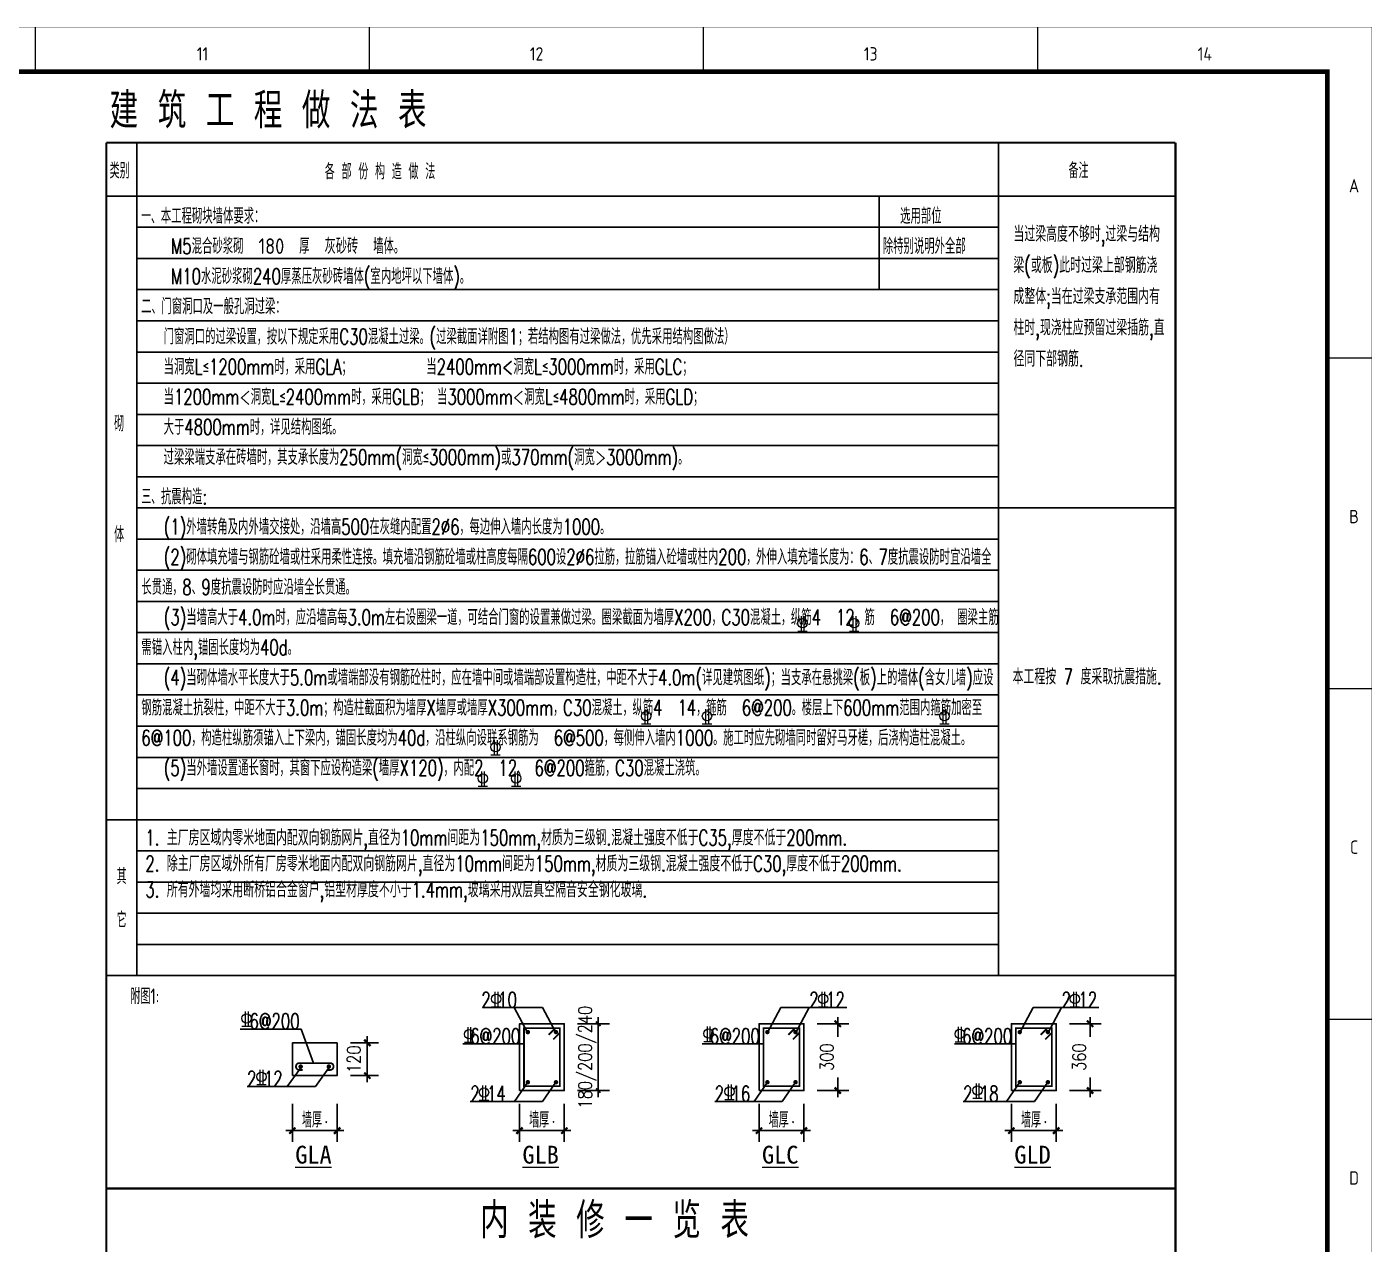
# Model space of a CAD drawing. Extents: x 238398 to 585159, y -66832 to 191741.
# Drawn here: x 439743 to 469939, y 164394 to 191721 of the extents above; entities that cross this region are included whole.
import ezdxf
from ezdxf.enums import TextEntityAlignment as Align

# ---------------------------------------------------------------- set-up
doc = ezdxf.new("R2010")
doc.units = 0
doc.header["$LTSCALE"] = 1000
doc.header["$MEASUREMENT"] = 0
doc.layers.add('PUB_DIM', color=76, linetype='Continuous')
doc.layers.add('工程做法表', color=251, linetype='Continuous')
doc.layers.add('PUB_TEXT', color=7, linetype='Continuous', lineweight=20)
doc.styles.add('BIGFONT', font='gbenor.shx', dxfattribs={"bigfont": 'gbcbig.shx'})
doc.styles.add('DIM_FONT', font='SIMPLEX.shx', dxfattribs={"width": 0.8})
doc.styles.add('HZ', font='geditxt.shx', dxfattribs={"width": 0.75, "bigfont": 'hzfs_1.shx'})
doc.styles.add('ST', font='', dxfattribs={"width": 0.8})
doc.styles.get("Standard").update_dxf_attribs({"font": 'gbenor.shx', "bigfont": 'gbcbig.shx'})
doc.styles.add('TK', font='GEDITXT.SHX', dxfattribs={"width": 0.85, "height": 3.5, "bigfont": 'hztxt1.shx'})
doc.styles.get('ST').set_extended_font_data('SimSun')
doc.dimstyles.new('DIMN', dxfattribs={"dimtxt": 300, "dimasz": 1, "dimexe": 250, "dimexo": 300, "dimgap": 150, "dimtad": 1, "dimdec": 0, "dimzin": 0, "dimdsep": 46, "dimtxsty": 'DIM_FONT', "dimblk": '_DIMX', "dimcen": 0.09, "dimclrt": 7, "dimadec": 0, "dimazin": 0, "dimtfac": 1, "dimtdec": 0, "dimtix": 1, "dimtmove": 2, "dimatfit": 3, "dimldrblk": '_DIMX', "dimfxl": 1, "dimtolj": 1, "dimtzin": 0, "dimarcsym": 0})

# ---------------------------------------------------------------- blocks, each defined once
blk = doc.blocks.new('GEDI_WK_A11')
at = {"color": 3}
for p, q in [((750, 584), (750, 594)), ((825, 584), (825, 594)), ((900, 584), (900, 594)), ((975, 584), (975, 594)), ((1040, 519.75), (1050, 519.75)), ((1040, 445.5), (1050, 445.5)), ((1040, 371.25), (1050, 371.25))]:
    blk.add_line(p, q, dxfattribs=at)
for points, const_width in [([(0, 0), (1050, 0), (1050, 594), (0, 594)], 0.1), ([(25, 10), (1040, 10), (1040, 584), (25, 584)], 1)]:
    blk.add_lwpolyline(points, close=True, dxfattribs=dict(at, const_width=const_width))
for s, p in [('11', (787.5, 588)), ('12', (862.5, 588)), ('13', (937.5, 588)), ('14', (1012.5, 588))]:
    blk.add_text(s, height=3, dxfattribs=at).set_placement(p, align=Align.MIDDLE)
for s, p in [('A', (1046, 556.88)), ('B', (1046, 482.62)), ('C', (1046, 408.38)), ('D', (1046, 334.12))]:
    blk.add_text(s, height=3, dxfattribs=at).set_placement(p, align=Align.CENTER)
blk = doc.blocks.new('A$C7DF8697A')
blk.add_blockref('GEDI_WK_A11', (0, 0))
at = {"style": 'TK', "width": 0.85}
for tag, height, p in [('PROJECTNAME', 4.75, (985, 44)), ('PHASE', 4, (1027, 44)), ('DRAWINGNAME', 4.75, (995, 31))]:
    blk.add_attdef(tag, text='', height=height, dxfattribs=at).set_placement(p, align=Align.MIDDLE_CENTER)
for tag, p, height in [('APPROVE', (872, 32.75), 3.5), ('DESIGN', (917, 32.75), 3.5), ('REVIEW1', (872, 25.75), 3.5), ('DRAW', (917, 25.75), 3.5), ('REVIEW2', (872, 18.75), 3.5), ('PROPORTION', (917, 18.75), 3.5), ('DRAWINGNUMBER', (967, 18.5), 4), ('CHECK', (872, 11.75), 3.5), ('DATE', (917, 11.75), 3.5), ('VERSION', (1033, 11.75), 3.5)]:
    blk.add_attdef(tag, p, '', height=height, dxfattribs=at)
blk = doc.blocks.new('_DIMX')
blk.add_line((-150, 0), (150, 0))
at = {"const_width": 50}
blk.add_lwpolyline([(-70, -70), (70, 70)], dxfattribs=at)
blk = doc.blocks.new('*D59')
at = {"layer": 'Defpoints', "color": 0, "transparency": 16777216}
for p in [(446707, 168912), (446707, 168176), (447384, 168176)]:
    blk.add_point(p, dxfattribs=at)
at = {"layer": 'PUB_DIM', "color": 0, "lineweight": -2, "transparency": 16777216}
for p, q in [((447007, 168912), (447634, 168912)), ((447384, 168913), (447384, 168914)), ((447384, 168912), (447384, 168176)), ((447007, 168176), (447634, 168176)), ((447384, 168175), (447384, 168174))]:
    blk.add_line(p, q, dxfattribs=at)
for p, rotation in [((447384, 168912), 270), ((447384, 168176), 90)]:
    blk.add_blockref('_DIMX', p, dxfattribs=dict(at, rotation=rotation))
at = {"layer": 'PUB_DIM', "color": 7, "transparency": 16777216, "insert": (447084, 168544), "char_height": 300, "attachment_point": 5, "rotation": 90, "style": 'DIM_FONT'}
blk.add_mtext('\\A1;120', dxfattribs=at)
blk = doc.blocks.new('_ArchTick')
at = {"color": 0, "linetype": 'ByBlock', "const_width": 0.4}
blk.add_lwpolyline([(-0.5, -0.5), (0.5, 0.5)], dxfattribs=at)
blk = doc.blocks.new('*D60')
at = {"layer": 'Defpoints', "color": 0, "transparency": 16777216}
for p in [(457184, 169341), (457184, 167841), (457945, 167841)]:
    blk.add_point(p, dxfattribs=at)
at = {"layer": 'PUB_DIM', "color": 0, "lineweight": -2, "transparency": 16777216}
for p, q in [((457484, 169341), (458195, 169341)), ((457945, 169340), (457945, 169049)), ((457945, 167842), (457945, 168132)), ((457484, 167841), (458195, 167841))]:
    blk.add_line(p, q, dxfattribs=at)
for p, rotation in [((457945, 169341), 90), ((457945, 167841), 270)]:
    blk.add_blockref('_DIMX', p, dxfattribs=dict(at, rotation=rotation))
at = {"layer": 'PUB_DIM', "color": 7, "transparency": 16777216, "insert": (457699, 168591), "char_height": 300, "attachment_point": 5, "rotation": 90, "style": 'DIM_FONT'}
blk.add_mtext('\\A1;300', dxfattribs=at)
blk = doc.blocks.new('*D61')
at = {"layer": 'Defpoints', "color": 0, "transparency": 16777216}
for p in [(462848, 169341), (462848, 167841), (463610, 167841)]:
    blk.add_point(p, dxfattribs=at)
at = {"layer": 'PUB_DIM', "color": 0, "lineweight": -2, "transparency": 16777216}
for p, q in [((463148, 169341), (463860, 169341)), ((463610, 169340), (463610, 169049)), ((463610, 167842), (463610, 168132)), ((463148, 167841), (463860, 167841))]:
    blk.add_line(p, q, dxfattribs=at)
for p, rotation in [((463610, 169341), 90), ((463610, 167841), 270)]:
    blk.add_blockref('_DIMX', p, dxfattribs=dict(at, rotation=rotation))
at = {"layer": 'PUB_DIM', "color": 7, "transparency": 16777216, "insert": (463364, 168591), "char_height": 300, "attachment_point": 5, "rotation": 90, "style": 'DIM_FONT'}
blk.add_mtext('\\A1;360', dxfattribs=at)

msp = doc.modelspace()

# ---------------------------------------------------------------- linework, layer by layer
at = {"color": 3}
for p, q in [((451317.6, 169702.5), (450044.4, 169702.5)), ((450978.8, 169146.7), (450678.8, 169702.5)), ((451617.6, 169146.7), (451317.6, 169702.5)), ((456367, 169146.7), (456667, 169702.5)), ((456667, 169702.5), (458149.4, 169702.5)), ((457005.8, 169146.7), (457305.8, 169702.5)), ((462031.7, 169146.7), (462331.7, 169702.5)), ((462331.7, 169702.5), (463803.2, 169702.5)), ((462670.5, 169146.7), (462970.5, 169702.5)), ((445902.9, 169221.4), (444533, 169221.4)), ((446178, 168458.3), (445902.9, 169221.4)), ((450901, 168886.6), (449526.5, 168886.6)), ((456278.5, 168886.6), (454904, 168886.6)), ((461943.2, 168886.6), (460568.7, 168886.6)), ((445888.5, 168353.8), (445588.5, 167929.7)), ((446520.4, 168353.8), (446220.4, 167929.7)), ((446220.4, 167929.7), (444685, 167929.7)), ((450987.6, 168027.7), (450687.6, 167594.9)), ((451619.5, 168027.7), (451319.5, 167594.9)), ((456365.1, 168027.7), (456065.1, 167594.9)), ((456997, 168027.7), (456697, 167594.9)), ((462029.8, 168027.7), (461729.8, 167594.9)), ((462661.7, 168027.7), (462361.7, 167594.9)), ((451319.5, 167594.9), (449695.5, 167594.9)), ((456697, 167594.9), (455181.9, 167594.9)), ((462361.7, 167594.9), (460756.8, 167594.9))]:
    msp.add_line(p, q, dxfattribs=at)
for points in [[(450801, 167840.8), (451806.1, 167840.8), (451806.1, 169340.8), (450801, 169340.8)], [(456178.5, 167840.8), (457183.6, 167840.8), (457183.6, 169340.8), (456178.5, 169340.8)], [(461843.2, 167840.8), (462848.3, 167840.8), (462848.3, 169340.8), (461843.2, 169340.8)], [(445701.9, 168175.5), (446707, 168175.5), (446707, 168912.4), (445701.9, 168912.4)]]:
    msp.add_lwpolyline(points, close=True, dxfattribs=at)
at = {"color": 3, "const_width": 40}
for points in [[(450901, 167940.8), (451706.1, 167940.8), (451706.1, 169240.8), (450901, 169240.8)], [(456278.5, 167940.8), (457083.6, 167940.8), (457083.6, 169240.8), (456278.5, 169240.8)], [(461943.2, 167940.8), (462748.3, 167940.8), (462748.3, 169240.8), (461943.2, 169240.8)]]:
    msp.add_lwpolyline(points, close=True, dxfattribs=at)
at = {"color": 3, "const_width": 50}
for points in [[(450962.6, 169153.9, 1), (451012.6, 169153.9, 1)], [(451644.5, 169153.9, -1), (451594.5, 169153.9, -1)], [(456340.1, 169153.9, 1), (456390.1, 169153.9, 1)], [(457022, 169153.9, -1), (456972, 169153.9, -1)], [(462004.8, 169153.9, 1), (462054.8, 169153.9, 1)], [(462686.7, 169153.9, -1), (462636.7, 169153.9, -1)], [(445863.5, 168378.8, -1), (445913.5, 168378.8, -1)], [(446545.4, 168378.8, 1), (446495.4, 168378.8, 1)], [(450962.6, 168027.7, -1), (451012.6, 168027.7, -1)], [(451644.5, 168027.7, 1), (451594.5, 168027.7, 1)], [(456340.1, 168027.7, -1), (456390.1, 168027.7, -1)], [(457022, 168027.7, 1), (456972, 168027.7, 1)], [(462004.8, 168027.7, -1), (462054.8, 168027.7, -1)], [(462686.7, 168027.7, 1), (462636.7, 168027.7, 1)]]:
    msp.add_lwpolyline(points, format="xyb", close=True, dxfattribs=at)
at = {"color": 3, "const_width": 40}
for points in [[(451605.9, 169240.8), (451457.5, 169092.4)], [(451706.1, 169136.3), (451559.8, 168990)], [(456983.4, 169240.8), (456835, 169092.4)], [(457083.6, 169136.3), (456937.4, 168990)], [(462648.1, 169240.8), (462499.7, 169092.4)], [(462748.3, 169136.3), (462602.1, 168990)]]:
    msp.add_lwpolyline(points, dxfattribs=at)
msp.add_lwpolyline([(445934.5, 168302.9), (445859.8, 168302.9, -0.9975639), (445859.3, 168458.3, -0.0015201), (445859.6, 168458.3), (446549.2, 168458.3, -0.0013339), (446549.5, 168458.3, -0.9978618), (446549.1, 168302.9), (446474.4, 168302.9)], format="xyb", dxfattribs=at)
at = {"layer": 'PUB_DIM'}
for p, q in [((452567.7, 169490.8), (452567.7, 167690.8)), ((452106.1, 169340.8), (452817.7, 169340.8)), ((452106.1, 167840.8), (452817.7, 167840.8))]:
    msp.add_line(p, q, dxfattribs=at)
at = {"layer": 'PUB_TEXT'}
for p, q in [((457122.2, 178489.4), (457122.2, 178156.9)), ((457185.2, 178489.4), (457185.2, 178156.9)), ((458284.2, 178489.4), (458284.2, 178156.9)), ((458347.2, 178489.4), (458347.2, 178156.9)), ((457048.7, 178156.9), (457258.7, 178156.9)), ((458210.7, 178156.9), (458420.7, 178156.9)), ((453611.2, 176405.4), (453611.2, 176072.9)), ((453674.2, 176405.4), (453674.2, 176072.9)), ((454978.2, 176405.4), (454978.2, 176072.9)), ((455041.2, 176405.4), (455041.2, 176072.9)), ((460307.2, 176405.4), (460307.2, 176072.9)), ((460370.2, 176405.4), (460370.2, 176072.9)), ((453537.7, 176072.9), (453747.7, 176072.9)), ((454904.7, 176072.9), (455114.7, 176072.9)), ((460233.7, 176072.9), (460443.7, 176072.9)), ((450233.2, 175709.4), (450233.2, 175376.9)), ((450296.2, 175709.4), (450296.2, 175376.9)), ((450159.7, 175376.9), (450369.7, 175376.9)), ((449947.2, 175007.4), (449947.2, 174674.9)), ((450010.2, 175007.4), (450010.2, 174674.9)), ((450692.2, 175007.4), (450692.2, 174674.9)), ((450755.2, 175007.4), (450755.2, 174674.9)), ((449873.7, 174674.9), (450083.7, 174674.9)), ((450618.7, 174674.9), (450828.7, 174674.9)), ((450248.2, 170054.9), (450248.2, 169722.4)), ((450311.2, 170054.9), (450311.2, 169722.4)), ((457584.2, 170054.9), (457584.2, 169722.4)), ((457647.2, 170054.9), (457647.2, 169722.4)), ((463236.2, 170056.9), (463236.2, 169724.4)), ((463299.2, 170056.9), (463299.2, 169724.4)), ((450174.7, 169722.4), (450384.7, 169722.4)), ((457510.7, 169722.4), (457720.7, 169722.4)), ((463162.7, 169724.4), (463372.7, 169724.4)), ((444643.2, 169618.9), (444643.2, 169286.4)), ((444706.2, 169618.9), (444706.2, 169286.4)), ((444569.7, 169286.4), (444779.7, 169286.4)), ((449639.2, 169262.9), (449639.2, 168930.4)), ((449702.2, 169262.9), (449702.2, 168930.4)), ((455013.2, 169277.9), (455013.2, 168945.4)), ((455076.2, 169277.9), (455076.2, 168945.4)), ((460651.2, 169270.9), (460651.2, 168938.4)), ((460714.2, 169270.9), (460714.2, 168938.4)), ((449565.7, 168930.4), (449775.7, 168930.4)), ((454939.7, 168945.4), (455149.7, 168945.4)), ((460577.7, 168938.4), (460787.7, 168938.4)), ((444975.2, 168307.9), (444975.2, 167975.4)), ((445038.2, 168307.9), (445038.2, 167975.4)), ((444901.7, 167975.4), (445111.7, 167975.4)), ((449972.2, 167956.9), (449972.2, 167624.4)), ((450035.2, 167956.9), (450035.2, 167624.4)), ((455486.2, 167975.9), (455486.2, 167643.4)), ((455549.2, 167975.9), (455549.2, 167643.4)), ((461050.2, 168000.9), (461050.2, 167668.4)), ((461113.2, 168000.9), (461113.2, 167668.4)), ((449898.7, 167624.4), (450108.7, 167624.4)), ((455412.7, 167643.4), (455622.7, 167643.4)), ((460976.7, 167668.4), (461186.7, 167668.4))]:
    msp.add_line(p, q, dxfattribs=at)
for centre in [(457153.7, 178331.9), (458315.7, 178331.9), (453642.7, 176247.9), (455009.7, 176247.9), (460338.7, 176247.9), (450264.7, 175551.9), (449978.7, 174849.9), (450723.7, 174849.9), (450279.7, 169897.4), (457615.7, 169897.4), (463267.7, 169899.4), (444674.7, 169461.4), (449670.7, 169105.4), (455044.7, 169120.4), (460682.7, 169113.4), (445006.7, 168150.4), (450003.7, 167799.4), (455517.7, 167818.4), (461081.7, 167843.4)]:
    msp.add_circle(centre, 105, dxfattribs=at)
at = {"layer": '工程做法表', "const_width": 50}
for points in [[(465526.2, 189122.2), (441526.2, 189122.2)], [(465526.2, 189122.2), (465526.2, 140195.6), (441526.2, 140195.6), (441526.2, 189122.2)], [(441523.5, 165640.9), (465526.2, 165640.9)], [(441523.5, 165640.9), (465523.5, 165640.9)]]:
    msp.add_lwpolyline(points, dxfattribs=at)
at = {"layer": '工程做法表'}
for points in [[(442213.5, 189122.2), (442213.5, 170422.2)], [(461551.2, 189122.2), (461551.2, 170422.2)], [(465526.1, 187922.2), (441526.1, 187922.2)], [(458871.2, 187922.2), (458871.2, 185822.2)], [(442217.8, 187222.2), (461551.2, 187222.2)], [(442217.8, 186522.2), (461551.2, 186522.2)], [(442217.8, 185822.2), (461551.2, 185822.2)], [(442217.8, 185122.2), (461551.2, 185122.2)], [(442217.8, 184422.2), (461551.2, 184422.2)], [(442217.8, 183722.2), (461551.2, 183722.2)], [(442217.8, 183022.2), (461551.2, 183022.2)], [(442217.8, 182322.2), (461551.2, 182322.2)], [(442217.8, 181622.2), (461551.2, 181622.2)], [(442217.8, 180922.2), (465526.2, 180922.2)], [(442217.8, 180222.2), (461551.2, 180222.2)], [(442217.8, 179522.2), (461551.2, 179522.2)], [(442217.8, 178822.2), (461551.2, 178822.2)], [(442217.8, 178122.2), (461551.2, 178122.2)], [(442217.8, 177422.2), (461551.2, 177422.2)], [(442217.8, 176722.2), (461551.2, 176722.2)], [(442217.8, 176022.2), (461551.2, 176022.2)], [(442217.8, 175322.2), (461551.2, 175322.2)], [(442217.8, 174622.2), (461551.2, 174622.2)], [(441526.2, 173922.2), (461551.2, 173922.2)], [(442217.8, 173222.2), (461551.2, 173222.2)], [(442217.8, 172522.2), (461551.2, 172522.2)], [(442217.8, 171822.2), (461551.2, 171822.2)], [(442217.8, 171122.2), (461551.2, 171122.2)], [(441526.1, 170422.2), (465526.1, 170422.2)], [(442217.8, 170422.2), (461551.2, 170422.2)]]:
    msp.add_lwpolyline(points, dxfattribs=at)

# ---------------------------------------------------------------- block references
at = {"layer": 'PUB_DIM', "xscale": 100, "yscale": 100, "zscale": 100}
for p, rotation in [((452567.7, 169340.8), 90), ((452567.7, 167840.8), 270)]:
    msp.add_blockref('_ArchTick', p, dxfattribs=dict(at, rotation=rotation))
at = {"layer": 'PUB_TEXT', "xscale": 100, "yscale": 100, "zscale": 100}
msp.add_blockref('A$C7DF8697A', (364934.5, 132316.4), dxfattribs=at)

# ---------------------------------------------------------------- texts
at = {"layer": 'PUB_DIM', "color": 7, "insert": (452321.5, 168590.8), "char_height": 300, "attachment_point": 5, "rotation": 90, "style": 'DIM_FONT'}
msp.add_mtext('\\A1;180/200/240', dxfattribs=at)
at = {"layer": 'PUB_TEXT', "style": 'HZ'}
for s, height, width, p in [('建 筑 工 程 做 法 表 ', 800, 0.8, (441599.7, 189441.4)), ('2 10', 350, 0.7, (449943.8, 169702.5)), ('2 12', 350, 0.7, (457305.8, 169702.5)), ('2 12', 350, 0.7, (462970.5, 169702.5)), ('6@200', 350, 0.7, (444739.7, 169221.4)), (' 6@200', 350, 0.7, (449526.5, 168886.6)), (' 6@200', 350, 0.7, (454904, 168886.6)), (' 6@200', 350, 0.7, (460568.7, 168886.6)), ('2 12', 350, 0.7, (444685, 167929.7)), ('2 14', 350, 0.7, (449695.5, 167594.9)), ('2 16', 350, 0.7, (455181.9, 167594.9)), ('2 18', 350, 0.7, (460757.1, 167594.9)), (' 内 装 修 一 览 表 ', 800, 0.8, (449477, 164526.4))]:
    msp.add_text(s, height=height, dxfattribs=dict(at, width=width)).set_placement(p)
at = {"layer": 'PUB_TEXT', "linetype": 'Continuous', "style": 'BIGFONT', "width": 0.8}
for s, p in [('类别', (441823.9, 188320.3)), ('备注', (463349.8, 188320.3)), ('砌', (441812.2, 182640.2)), ('体', (441812.2, 180152.1)), ('其', (441869.5, 172474.6)), ('它', (441869.5, 171501.9))]:
    msp.add_text(s, height=350, dxfattribs=at).set_placement(p, align=Align.CENTER)
for s, p in [('各 部 份 构 造 做 法', (446430.1, 188299.1)), ('附图1:', (442067.7, 169784)), ('墙厚', (445918.3, 167009.7)), ('墙厚', (451017.4, 167009.7)), ('墙厚', (456394.9, 167009.7)), ('墙厚', (462059.6, 167009.7))]:
    msp.add_text(s, height=350, dxfattribs=at).set_placement(p)
at = {"layer": 'PUB_TEXT', "style": 'ST'}
for s, p in [('%%uGLA', (445767.7, 166201.6)), ('%%UGLB', (450866.8, 166201.6)), ('%%UGLC', (456244.3, 166201.6)), ('%%UGLD', (461909, 166201.6))]:
    msp.add_text(s, height=400, dxfattribs=at).set_placement(p)
at = {"layer": 'PUB_TEXT', "linetype": 'Continuous', "char_height": 350, "attachment_point": 1}
for s, insert, width, line_spacing_factor, style in [('\\A1;{\\W0.7;一\\Fgbenor,gbcbig|c134;、\\Fgeditxt,dxt|c134;本工程砌块墙体要求\\Fgbenor,gbcbig|c134;：\\Fgeditxt,dxt|c134;                                                                                     选用部位\\P    M5混合砂浆砌 \\C6; \\Fgbenor,gbcbig|c0;\\W1;180\\Fgeditxt,dxt|c134;\\W0.7;  \\C256;厚  \\Fgbenor,gbcbig|c134;\\W1;\\C6;灰砂砖\\Fgeditxt,dxt|c134;\\W0.7;\\C256;  墙体\\Fgbenor,gbcbig|c134;。\\Fgeditxt,dxt|c134;                                                                除特别说明外全部\\P    M10水泥砂浆砌240厚蒸压灰砂砖墙体(室内地坪以下墙体)\\Fgbenor,gbcbig|c134;。\\Fgeditxt,dxt|c134;\\P二\\Fgbenor,gbcbig|c134;、\\Fgeditxt,dxt|c134;门窗洞口及一般孔洞过梁\\Fgbenor,gbcbig|c134;：\\Fgeditxt,dxt|c134;  \\P   门窗洞口的过梁设置\\Fgbenor,gbcbig|c134;，\\Fgeditxt,dxt|c134;按以下规定采用C30混凝土过梁\\Fgbenor,gbcbig|c134;。\\Fgeditxt,dxt|c134;(过梁截面详附图1\\Fgbenor,gbcbig|c134;；\\Fgeditxt,dxt|c134;若结构图有过梁做法\\Fgbenor,gbcbig|c134;，\\Fgeditxt,dxt|c134;优先采用结构图做法\\Fgbenor,gbcbig|c134;）\\Fgeditxt,dxt|c134;  \\P   当洞宽L\\Fgbenor,gbcbig|c134;≤\\Fgeditxt,dxt|c134;1200mm时\\Fgbenor,gbcbig|c134;，\\Fgeditxt,dxt|c134;采用GLA\\Fgbenor,gbcbig|c134;；\\Fgeditxt,dxt|c134;          当2400mm<洞宽L\\Fgbenor,gbcbig|c134;≤\\Fgeditxt,dxt|c134;3000mm时\\Fgbenor,gbcbig|c134;，\\Fgeditxt,dxt|c134;采用GLC\\Fgbenor,gbcbig|c134;；\\Fgeditxt,dxt|c134;\\P   当1200mm<洞宽L\\Fgbenor,gbcbig|c134;≤\\Fgeditxt,dxt|c134;2400mm时\\Fgbenor,gbcbig|c134;，\\Fgeditxt,dxt|c134;采用GLB\\Fgbenor,gbcbig|c134;；\\Fgeditxt,dxt|c134; 当3000mm<洞宽L\\Fgbenor,gbcbig|c134;≤\\Fgeditxt,dxt|c134;4800mm时\\Fgbenor,gbcbig|c134;，\\Fgeditxt,dxt|c134;采用GLD\\Fgbenor,gbcbig|c134;；\\Fgeditxt,dxt|c134; \\P   大于4800mm时\\Fgbenor,gbcbig|c134;，\\Fgeditxt,dxt|c134;详见结构图纸\\Fgbenor,gbcbig|c134;。\\Fgeditxt,dxt|c134;\\P   过梁梁端支承在砖墙时\\Fgbenor,gbcbig|c134;，\\Fgeditxt,dxt|c134;其支承长度为250mm(洞宽\\Fgbenor,gbcbig|c134;≤\\Fgeditxt,dxt|c134;3000mm)或370mm(洞宽>3000mm)\\Fgbenor,gbcbig|c134;。}', (442307.7, 187651), 19243.407, 1.16, 'BIGFONT'), ('{\\W0.7;当过梁高度不够时,过梁与结构梁(或板)此时过梁上部钢筋浇成整体;当在过梁支承范围内有柱时,现浇柱应预留过梁插筋,直径同下部钢筋.}', (461887.7, 187246.3), 3394.279, 1.2, 'HZ'), ('\\A1;{\\W0.7;三\\Fgbenor,gbcbig|c134;、\\Fgeditxt,dxt|c134;抗震构造:\\P   (1)外墙转角及内外墙交接处\\Fgbenor,gbcbig|c134;，\\Fgeditxt,dxt|c134;沿墙高500在灰缝内配置2∅6\\Fgbenor,gbcbig|c134;，\\Fgeditxt,dxt|c134;每边伸入墙内长度为1000\\Fgbenor,gbcbig|c134;。\\Fgeditxt,dxt|c134;\\P   (2)砌体填充墙与钢筋砼墙或柱采用柔性连接\\Fgbenor,gbcbig|c134;。\\Fgeditxt,dxt|c134;填充墙沿钢筋砼墙或柱高度每隔\\C6;600\\C256;设2∅6拉筋\\Fgbenor,gbcbig|c134;，\\Fgeditxt,dxt|c134;拉筋锚入砼墙或柱内200\\Fgbenor,gbcbig|c134;，\\Fgeditxt,dxt|c134;外伸入填充墙长度为\\Fgbenor,gbcbig|c134;：\\Fgeditxt,dxt|c134;6\\Fgbenor,gbcbig|c134;、\\Fgeditxt,dxt|c134;7度抗震设防时宜沿墙全长贯通\\Fgbenor,gbcbig|c134;，\\Fgeditxt,dxt|c134;8\\Fgbenor,gbcbig|c134;、\\Fgeditxt,dxt|c134;9度抗震设防时应沿墙全长贯通\\Fgbenor,gbcbig|c134;。\\Fgeditxt,dxt|c134; \\P   (3)当墙高大于4.0m时\\Fgbenor,gbcbig|c134;，\\Fgeditxt,dxt|c134;应沿墙高每3.0m左右设圈梁一道\\Fgbenor,gbcbig|c134;，\\Fgeditxt,dxt|c134;可结合门窗的设置兼做过梁\\Fgbenor,gbcbig|c134;。\\Fgeditxt,dxt|c134;圈梁截面为墙厚X200\\Fgbenor,gbcbig|c134;，\\Fgeditxt,dxt|c134;C30混凝土\\Fgbenor,gbcbig|c134;，\\Fgeditxt,dxt|c134;纵筋4  12\\Fgbenor,gbcbig|c134;，\\Fgeditxt,dxt|c134;筋  6@200\\Fgbenor,gbcbig|c134;，\\Fgeditxt,dxt|c134; 圈梁主筋需锚入柱内,锚固长度均为40d\\Fgbenor,gbcbig|c134;。\\Fgeditxt,dxt|c134;\\P   (4)当砌体墙水平长度大于5.0m或墙端部没有钢筋砼柱时\\Fgbenor,gbcbig|c134;，\\Fgeditxt,dxt|c134;应在墙中间或墙端部设置构造柱\\Fgbenor,gbcbig|c134;，\\Fgeditxt,dxt|c134;中距不大于4.0m(详见建筑图纸)\\Fgbenor,gbcbig|c134;；\\Fgeditxt,dxt|c134;当支承在悬挑梁(板)上的墙体(含女儿墙)应设钢筋混凝土抗裂柱\\Fgbenor,gbcbig|c134;，\\Fgeditxt,dxt|c134;中距不大于3.0m\\Fgbenor,gbcbig|c134;；\\Fgeditxt,dxt|c134;构造柱截面积为墙厚X墙厚或墙厚X300mm\\Fgbenor,gbcbig|c134;，\\Fgeditxt,dxt|c134;C30混凝土\\Fgbenor,gbcbig|c134;，\\Fgeditxt,dxt|c134;纵筋4  14\\Fgbenor,gbcbig|c134;，\\Fgeditxt,dxt|c134;箍筋  6@200\\Fgbenor,gbcbig|c134;。\\Fgeditxt,dxt|c134;楼层上下600mm范围内箍筋加密至  6@100\\Fgbenor,gbcbig|c134;，\\Fgeditxt,dxt|c134;构造柱纵筋须锚入上下梁内\\Fgbenor,gbcbig|c134;，\\Fgeditxt,dxt|c134;锚固长度均为40d\\Fgbenor,gbcbig|c134;，\\Fgeditxt,dxt|c134;沿柱纵向设联系钢筋为  6@500\\Fgbenor,gbcbig|c134;，\\Fgeditxt,dxt|c134;每侧伸入墙内1000\\Fgbenor,gbcbig|c134;。\\Fgeditxt,dxt|c134;施工时应先砌墙同时留好马牙槎\\Fgbenor,gbcbig|c134;，\\Fgeditxt,dxt|c134;后浇构造柱混凝土\\Fgbenor,gbcbig|c134;。\\Fgeditxt,dxt|c134;\\P   (5)当外墙设置通长窗时\\Fgbenor,gbcbig|c134;，\\Fgeditxt,dxt|c134;其窗下应设构造梁(墙厚X120)\\Fgbenor,gbcbig|c134;，\\Fgeditxt,dxt|c134;内配2  12\\Fgbenor,gbcbig|c134;、\\Fgeditxt,dxt|c134; 6@200箍筋\\Fgbenor,gbcbig|c134;，\\Fgeditxt,dxt|c134;C30混凝土浇筑\\Fgbenor,gbcbig|c134;。}', (442312, 181350), 19243.407, 1.16, 'BIGFONT'), ('{\\W0.7;本工程按 \\C6;7\\C256; 度采取抗震措施.}', (461868.2, 177308.3), 3394.279, 1.2, 'HZ')]:
    msp.add_mtext(s, dxfattribs=dict(at, insert=insert, width=width, line_spacing_factor=line_spacing_factor, style=style))
at = {"layer": 'PUB_TEXT', "linetype": 'Continuous', "insert": (442401.3, 173694.4), "char_height": 350, "width": 18805.404, "attachment_point": 1, "style": 'HZ'}
msp.add_mtext('{\\W0.7;1. 主厂房区域内零米地面内配双向钢筋网片,直径为10mm间距为150mm,材质为三级钢.混凝土强度不低于C35,厚度不低于200mm.\\P2. 除主厂房区域外所有厂房零米地面内配双向钢筋网片,直径为10mm间距为150mm,材质为三级钢.混凝土强度不低于C30,厚度不低于200mm.\\P3. 所有外墙均采用断桥铝合金窗户,铝型材厚度不小于1.4mm,玻璃采用双层真空隔音安全钢化玻璃.}', dxfattribs=at)

# ---------------------------------------------------------------- dimensions: what is measured, and where the dimension line sits
at = {"layer": 'PUB_DIM'}
for base, p1, p2, text, picture, middle in [((457945.3, 167840.8), (457183.6, 169340.8), (457183.6, 167840.8), '300', '*D60', (457699, 168590.8)), ((463609.9, 167840.8), (462848.3, 169340.8), (462848.3, 167840.8), '360', '*D61', (463363.7, 168590.8))]:
    dim = msp.add_linear_dim(base=base, p1=p1, p2=p2, angle=270, text=text, dimstyle='DIMN', dxfattribs=at)
    dim.commit()
    dim.dimension.update_dxf_attribs({"geometry": picture, "text_midpoint": middle, "dimtype": 128})
dim = msp.add_linear_dim(base=(447383.6, 168175.5), p1=(446707, 168912.4), p2=(446707, 168175.5), angle=270, text='120', dimstyle='DIMN', dxfattribs=at)
dim.commit()
dim.dimension.update_dxf_attribs({"geometry": '*D59', "text_midpoint": (447083.6, 168544)})
for base, p1, p2, location in [((446707, 166940.6), (445701.9, 167840.8), (446707, 167840.8), (446464, 167270.6)), ((451806.1, 166940.6), (450801, 167840.8), (451806.1, 167840.8), (451563.1, 167270.6)), ((457183.6, 166940.6), (456178.5, 167840.8), (457183.6, 167840.8), (456940.6, 167270.6)), ((462848.3, 166940.6), (461843.2, 167840.8), (462848.3, 167840.8), (462605.3, 167270.6))]:
    msp.add_linear_dim(base=base, p1=p1, p2=p2, location=location, text='.', dimstyle='DIMN', dxfattribs=at).render()

doc.saveas('drawing.dxf')
